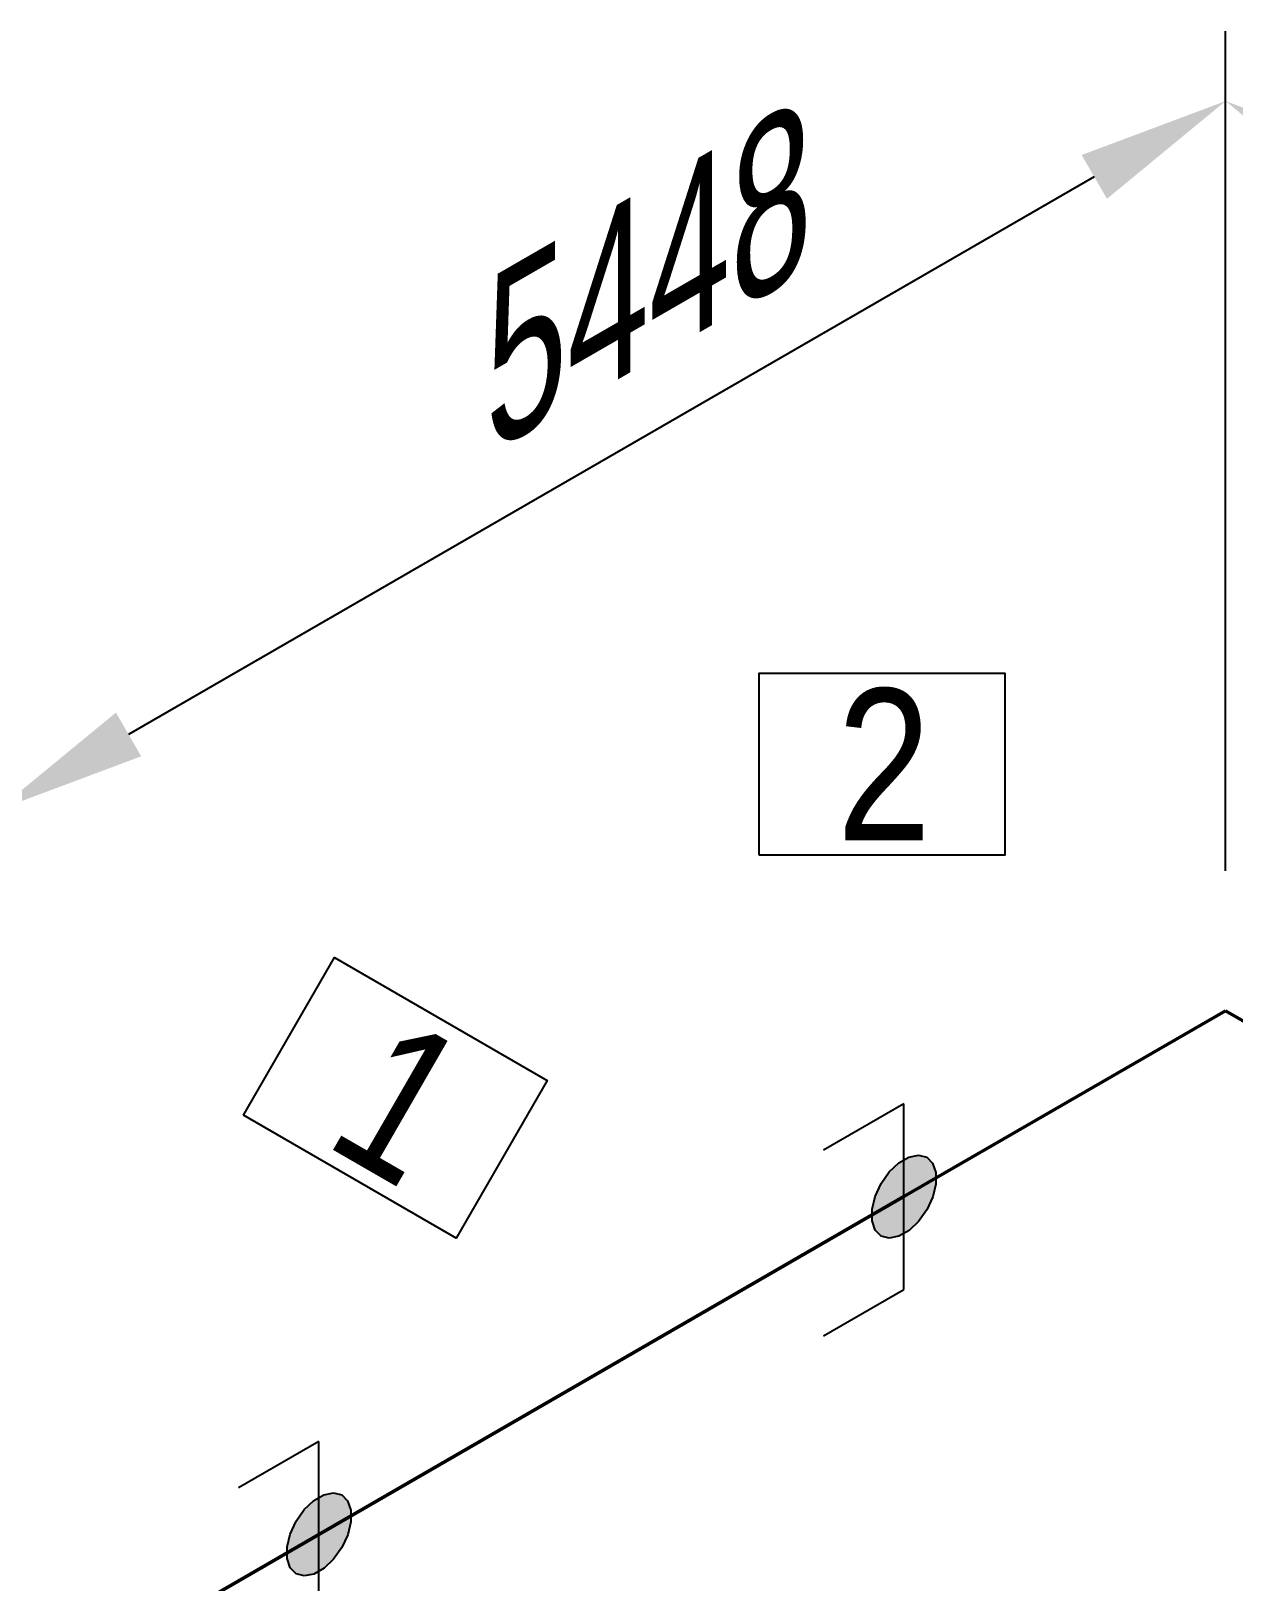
# Model space of a CAD drawing. Header units: millimetres. Extents: x 0 to 594, y 0 to 420.
# Drawn here: x 175 to 194.83, y 258.16 to 283.73 of the extents above; entities that cross this region are included whole.
import ezdxf
from ezdxf.enums import TextEntityAlignment as Align

# ---------------------------------------------------------------- set-up
doc = ezdxf.new("R2010")
doc.units = ezdxf.units.MM
doc.header["$LTSCALE"] = 0.25
for name, color, linetype in [('용접', 1, 'Continuous'), ('주석', 7, 'Continuous'), ('치수', 1, 'Continuous')]:
    doc.layers.add(name, color=color, linetype=linetype)
doc.layers.add('파이프 작은 보어', color=30, linetype='Continuous', lineweight=50)
doc.styles.add('AdskIsoAnnotation', font='arial.ttf', dxfattribs={"width": 0.8, "height": 1})
doc.styles.add('AdskIsoMetric', font='arial.ttf', dxfattribs={"width": 0.8, "height": 2.5})
doc.styles.add('AdskIsoMetric-30', font='arial.ttf', dxfattribs={"width": 0.8, "height": 2.5})
doc.styles.add('AdskIsoMetric30', font='arial.ttf', dxfattribs={"width": 0.8, "oblique": 30, "height": 2.5})
doc.dimstyles.new('AdskIsoMetric', dxfattribs={"dimtxt": 2.5, "dimasz": 2.5, "dimexe": 1, "dimexo": 2, "dimgap": 0.8, "dimtad": 1, "dimdec": 0, "dimrnd": 1, "dimzin": 0, "dimdsep": 46, "dimtxsty": 'AdskIsoMetric', "dimcen": 0, "dimclrt": 7, "dimadec": 0, "dimazin": 0, "dimtfac": 1, "dimtdec": 0, "dimtmove": 1, "dimatfit": 3, "dimfxl": 0, "dimfrac": 2, "dimtolj": 1, "dimtzin": 0, "dimarcsym": 0})

# ---------------------------------------------------------------- blocks, each defined once
blk = doc.blocks.new('*D77')
at = {"layer": 'Defpoints', "color": 0}
for p in [(174.439, 270.884), (194.689, 267.575), (174.439, 255.884)]:
    blk.add_point(p, dxfattribs=at)
at = {"layer": '치수', "color": 0, "lineweight": -2}
for p, q in [((194.689, 269.885), (194.689, 283.73)), ((192.524, 281.325), (176.604, 272.134)), ((174.439, 258.193), (174.439, 272.038))]:
    blk.add_line(p, q, dxfattribs=at)
at = {"layer": '치수', "color": 0}
for points in [[(192.316, 281.686), (192.733, 280.964), (194.689, 282.575)], [(176.395, 272.494), (176.812, 271.773), (174.439, 270.884)]]:
    blk.add_solid(points, dxfattribs=at)
at = {"layer": '치수', "color": 7, "insert": (184.564, 279.347), "char_height": 2.5, "attachment_point": 5, "rotation": 30, "style": 'AdskIsoMetric30'}
blk.add_mtext('\\A1;5448', dxfattribs=at)
blk = doc.blocks.new('*D79')
at = {"layer": 'Defpoints', "color": 0}
for p in [(194.689, 282.575), (194.689, 267.575), (220.417, 252.721)]:
    blk.add_point(p, dxfattribs=at)
at = {"layer": '치수', "color": 0, "lineweight": -2}
for p, q in [((194.689, 269.885), (194.689, 283.73)), ((218.252, 268.971), (196.854, 281.325)), ((220.417, 255.031), (220.417, 268.876))]:
    blk.add_line(p, q, dxfattribs=at)
at = {"layer": '치수', "color": 0}
for points in [[(197.063, 281.686), (196.646, 280.964), (194.689, 282.575)], [(218.46, 269.332), (218.044, 268.611), (220.417, 267.721)]]:
    blk.add_solid(points, dxfattribs=at)
at = {"layer": '치수', "color": 7, "insert": (207.553, 277.765), "char_height": 2.5, "attachment_point": 5, "rotation": 330, "style": 'AdskIsoMetric-30'}
blk.add_mtext('\\A1;1455', dxfattribs=at)
blk = doc.blocks.new('티-1-Iso2DSkew90')
at = {"color": 0, "linetype": 'ByBlock', "lineweight": -2, "extrusion": (1.90018e-10, -0.816497, -0.57735)}
for p, q in [((0, 0), (-5.303, 3.062)), ((5.303, 3.062), (0, 0)), ((0, 0), (-5.303, -3.062))]:
    blk.add_line(p, q, dxfattribs=at)
blk = doc.blocks.new('엘보우-14-Iso2DSkew90')
at = {"color": 0, "linetype": 'ByBlock', "lineweight": -2, "extrusion": (1.96191e-10, -0.816497, -0.57735)}
for p, q in [((-5.303, -3.062), (0, 0)), ((0, 0), (5.303, -3.062)), ((0, 0), (0, 0))]:
    blk.add_line(p, q, dxfattribs=at)
blk = doc.blocks.new('SocketWeld-2-IsoLeft')
blk.add_hatch(color=256).paths.add_polyline_path([(0.0405, 0.017), (0.0406, 0.0168), (0.0407, 0.0166), (0.0409, 0.0165), (0.041, 0.0163), (0.0412, 0.0161), (0.0413, 0.016), (0.0415, 0.0158), (0.0416, 0.0157), (0.0418, 0.0155), (0.0419, 0.0153), (0.042, 0.0152), (0.0422, 0.015), (0.0423, 0.0148), (0.0425, 0.0147), (0.0426, 0.0145), (0.0428, 0.0143), (0.0429, 0.0142), (0.0431, 0.014), (0.0432, 0.0138), (0.0433, 0.0137), (0.0435, 0.0135), (0.0436, 0.0134), (0.0438, 0.0132), (0.0439, 0.013), (0.0441, 0.0129), (0.0442, 0.0127), (0.0444, 0.0125), (0.0445, 0.0124), (0.0447, 0.0122), (0.0448, 0.012), (0.0449, 0.0119), (0.0451, 0.0117), (0.0452, 0.0115), (0.0454, 0.0114), (0.0455, 0.0112), (0.0457, 0.0111), (0.0458, 0.0109), (0.046, 0.0107), (0.0461, 0.0106), (0.0462, 0.0104), (0.0464, 0.0102), (0.0465, 0.0101), (0.0467, 0.0099), (0.0468, 0.0097), (0.047, 0.0096), (0.0471, 0.0094), (0.0473, 0.0092), (0.0474, 0.0091), (0.0476, 0.0089), (0.0476, 0.0089), (0.0476, 0.0087), (0.0477, 0.0086), (0.0477, 0.0084), (0.0478, 0.0082), (0.0478, 0.008), (0.0479, 0.0078), (0.0479, 0.0076), (0.048, 0.0075), (0.048, 0.0073), (0.0481, 0.0071), (0.0481, 0.0069), (0.0482, 0.0067), (0.0482, 0.0066), (0.0483, 0.0064), (0.0483, 0.0062), (0.0484, 0.006), (0.0484, 0.0058), (0.0485, 0.0056), (0.0485, 0.0055), (0.0486, 0.0053), (0.0486, 0.0051), (0.0487, 0.0049), (0.0487, 0.0047), (0.0488, 0.0046), (0.0488, 0.0044), (0.0489, 0.0042), (0.0489, 0.004), (0.049, 0.0038), (0.049, 0.0036), (0.0491, 0.0035), (0.0491, 0.0033), (0.0492, 0.0031), (0.0492, 0.0029), (0.0493, 0.0027), (0.0493, 0.0025), (0.0494, 0.0024), (0.0494, 0.0022), (0.0495, 0.002), (0.0495, 0.0018), (0.0496, 0.0016), (0.0496, 0.0015), (0.0497, 0.0013), (0.0497, 0.0011), (0.0498, 0.0009), (0.0498, 0.0007), (0.0499, 0.0005), (0.0499, 0.0004), (0.05, 0.0002), (0.05, 0), (0.05, 0), (0.05, -0.0002), (0.0499, -0.0004), (0.0499, -0.0005), (0.0498, -0.0007), (0.0498, -0.0009), (0.0497, -0.0011), (0.0497, -0.0013), (0.0496, -0.0015), (0.0496, -0.0016), (0.0495, -0.0018), (0.0495, -0.002), (0.0494, -0.0022), (0.0494, -0.0024), (0.0493, -0.0025), (0.0493, -0.0027), (0.0492, -0.0029), (0.0492, -0.0031), (0.0491, -0.0033), (0.0491, -0.0035), (0.049, -0.0036), (0.049, -0.0038), (0.0489, -0.004), (0.0489, -0.0042), (0.0488, -0.0044), (0.0488, -0.0046), (0.0487, -0.0047), (0.0487, -0.0049), (0.0486, -0.0051), (0.0486, -0.0053), (0.0485, -0.0055), (0.0485, -0.0056), (0.0484, -0.0058), (0.0484, -0.006), (0.0483, -0.0062), (0.0483, -0.0064), (0.0482, -0.0066), (0.0482, -0.0067), (0.0481, -0.0069), (0.0481, -0.0071), (0.048, -0.0073), (0.048, -0.0075), (0.0479, -0.0076), (0.0479, -0.0078), (0.0478, -0.008), (0.0478, -0.0082), (0.0477, -0.0084), (0.0477, -0.0086), (0.0476, -0.0087), (0.0476, -0.0089), (0.0476, -0.0089), (0.0474, -0.0091), (0.0473, -0.0092), (0.0471, -0.0094), (0.047, -0.0096), (0.0468, -0.0097), (0.0467, -0.0099), (0.0465, -0.0101), (0.0464, -0.0102), (0.0462, -0.0104), (0.0461, -0.0106), (0.046, -0.0107), (0.0458, -0.0109), (0.0457, -0.0111), (0.0455, -0.0112), (0.0454, -0.0114), (0.0452, -0.0115), (0.0451, -0.0117), (0.0449, -0.0119), (0.0448, -0.012), (0.0447, -0.0122), (0.0445, -0.0124), (0.0444, -0.0125), (0.0442, -0.0127), (0.0441, -0.0129), (0.0439, -0.013), (0.0438, -0.0132), (0.0436, -0.0134), (0.0435, -0.0135), (0.0433, -0.0137), (0.0432, -0.0138), (0.0431, -0.014), (0.0429, -0.0142), (0.0428, -0.0143), (0.0426, -0.0145), (0.0425, -0.0147), (0.0423, -0.0148), (0.0422, -0.015), (0.042, -0.0152), (0.0419, -0.0153), (0.0418, -0.0155), (0.0416, -0.0157), (0.0415, -0.0158), (0.0413, -0.016), (0.0412, -0.0161), (0.041, -0.0163), (0.0409, -0.0165), (0.0407, -0.0166), (0.0406, -0.0168), (0.0405, -0.017), (0.0405, -0.017), (0.0402, -0.0171), (0.04, -0.0172), (0.0398, -0.0174), (0.0395, -0.0175), (0.0393, -0.0176), (0.0391, -0.0177), (0.0389, -0.0179), (0.0386, -0.018), (0.0384, -0.0181), (0.0382, -0.0183), (0.038, -0.0184), (0.0377, -0.0185), (0.0375, -0.0187), (0.0373, -0.0188), (0.0371, -0.0189), (0.0368, -0.0191), (0.0366, -0.0192), (0.0364, -0.0193), (0.0362, -0.0194), (0.0359, -0.0196), (0.0357, -0.0197), (0.0355, -0.0198), (0.0353, -0.02), (0.035, -0.0201), (0.0348, -0.0202), (0.0346, -0.0204), (0.0344, -0.0205), (0.0341, -0.0206), (0.0339, -0.0207), (0.0337, -0.0209), (0.0335, -0.021), (0.0332, -0.0211), (0.033, -0.0213), (0.0328, -0.0214), (0.0325, -0.0215), (0.0323, -0.0217), (0.0321, -0.0218), (0.0319, -0.0219), (0.0316, -0.0221), (0.0314, -0.0222), (0.0312, -0.0223), (0.031, -0.0224), (0.0307, -0.0226), (0.0305, -0.0227), (0.0303, -0.0228), (0.0301, -0.023), (0.0298, -0.0231), (0.0296, -0.0232), (0.0294, -0.0234), (0.0294, -0.0234), (0.0291, -0.0234), (0.0288, -0.0235), (0.0285, -0.0236), (0.0283, -0.0237), (0.028, -0.0238), (0.0277, -0.0239), (0.0274, -0.0239), (0.0271, -0.024), (0.0268, -0.0241), (0.0265, -0.0242), (0.0263, -0.0243), (0.026, -0.0244), (0.0257, -0.0244), (0.0254, -0.0245), (0.0251, -0.0246), (0.0248, -0.0247), (0.0246, -0.0248), (0.0243, -0.0249), (0.024, -0.0249), (0.0237, -0.025), (0.0234, -0.0251), (0.0231, -0.0252), (0.0228, -0.0253), (0.0226, -0.0254), (0.0223, -0.0254), (0.022, -0.0255), (0.0217, -0.0256), (0.0214, -0.0257), (0.0211, -0.0258), (0.0209, -0.0259), (0.0206, -0.0259), (0.0203, -0.026), (0.02, -0.0261), (0.0197, -0.0262), (0.0194, -0.0263), (0.0191, -0.0264), (0.0189, -0.0265), (0.0186, -0.0265), (0.0183, -0.0266), (0.018, -0.0267), (0.0177, -0.0268), (0.0174, -0.0269), (0.0172, -0.027), (0.0169, -0.027), (0.0166, -0.0271), (0.0163, -0.0272), (0.016, -0.0273), (0.0157, -0.0274), (0.0155, -0.0275), (0.0155, -0.0275), (0.0151, -0.0275), (0.0148, -0.0275), (0.0145, -0.0275), (0.0142, -0.0276), (0.0139, -0.0276), (0.0136, -0.0276), (0.0132, -0.0277), (0.0129, -0.0277), (0.0126, -0.0277), (0.0123, -0.0277), (0.012, -0.0278), (0.0117, -0.0278), (0.0114, -0.0278), (0.011, -0.0279), (0.0107, -0.0279), (0.0104, -0.0279), (0.0101, -0.0279), (0.0098, -0.028), (0.0095, -0.028), (0.0091, -0.028), (0.0088, -0.0281), (0.0085, -0.0281), (0.0082, -0.0281), (0.0079, -0.0281), (0.0076, -0.0282), (0.0073, -0.0282), (0.0069, -0.0282), (0.0066, -0.0283), (0.0063, -0.0283), (0.006, -0.0283), (0.0057, -0.0283), (0.0054, -0.0284), (0.005, -0.0284), (0.0047, -0.0284), (0.0044, -0.0285), (0.0041, -0.0285), (0.0038, -0.0285), (0.0035, -0.0286), (0.0032, -0.0286), (0.0028, -0.0286), (0.0025, -0.0286), (0.0022, -0.0287), (0.0019, -0.0287), (0.0016, -0.0287), (0.0013, -0.0288), (0.0009, -0.0288), (0.0006, -0.0288), (0.0003, -0.0288), (0, -0.0289), (0, -0.0289), (-0.0003, -0.0288), (-0.0006, -0.0288), (-0.0009, -0.0288), (-0.0013, -0.0288), (-0.0016, -0.0287), (-0.0019, -0.0287), (-0.0022, -0.0287), (-0.0025, -0.0286), (-0.0028, -0.0286), (-0.0032, -0.0286), (-0.0035, -0.0286), (-0.0038, -0.0285), (-0.0041, -0.0285), (-0.0044, -0.0285), (-0.0047, -0.0284), (-0.005, -0.0284), (-0.0054, -0.0284), (-0.0057, -0.0283), (-0.006, -0.0283), (-0.0063, -0.0283), (-0.0066, -0.0283), (-0.0069, -0.0282), (-0.0073, -0.0282), (-0.0076, -0.0282), (-0.0079, -0.0281), (-0.0082, -0.0281), (-0.0085, -0.0281), (-0.0088, -0.0281), (-0.0091, -0.028), (-0.0095, -0.028), (-0.0098, -0.028), (-0.0101, -0.0279), (-0.0104, -0.0279), (-0.0107, -0.0279), (-0.011, -0.0279), (-0.0114, -0.0278), (-0.0117, -0.0278), (-0.012, -0.0278), (-0.0123, -0.0277), (-0.0126, -0.0277), (-0.0129, -0.0277), (-0.0132, -0.0277), (-0.0136, -0.0276), (-0.0139, -0.0276), (-0.0142, -0.0276), (-0.0145, -0.0275), (-0.0148, -0.0275), (-0.0151, -0.0275), (-0.0155, -0.0275), (-0.0155, -0.0275), (-0.0157, -0.0274), (-0.016, -0.0273), (-0.0163, -0.0272), (-0.0166, -0.0271), (-0.0169, -0.027), (-0.0172, -0.027), (-0.0174, -0.0269), (-0.0177, -0.0268), (-0.018, -0.0267), (-0.0183, -0.0266), (-0.0186, -0.0265), (-0.0189, -0.0265), (-0.0191, -0.0264), (-0.0194, -0.0263), (-0.0197, -0.0262), (-0.02, -0.0261), (-0.0203, -0.026), (-0.0206, -0.0259), (-0.0209, -0.0259), (-0.0211, -0.0258), (-0.0214, -0.0257), (-0.0217, -0.0256), (-0.022, -0.0255), (-0.0223, -0.0254), (-0.0226, -0.0254), (-0.0228, -0.0253), (-0.0231, -0.0252), (-0.0234, -0.0251), (-0.0237, -0.025), (-0.024, -0.0249), (-0.0243, -0.0249), (-0.0246, -0.0248), (-0.0248, -0.0247), (-0.0251, -0.0246), (-0.0254, -0.0245), (-0.0257, -0.0244), (-0.026, -0.0244), (-0.0263, -0.0243), (-0.0265, -0.0242), (-0.0268, -0.0241), (-0.0271, -0.024), (-0.0274, -0.0239), (-0.0277, -0.0239), (-0.028, -0.0238), (-0.0283, -0.0237), (-0.0285, -0.0236), (-0.0288, -0.0235), (-0.0291, -0.0234), (-0.0294, -0.0234), (-0.0294, -0.0234), (-0.0296, -0.0232), (-0.0298, -0.0231), (-0.0301, -0.023), (-0.0303, -0.0228), (-0.0305, -0.0227), (-0.0307, -0.0226), (-0.031, -0.0224), (-0.0312, -0.0223), (-0.0314, -0.0222), (-0.0316, -0.0221), (-0.0319, -0.0219), (-0.0321, -0.0218), (-0.0323, -0.0217), (-0.0325, -0.0215), (-0.0328, -0.0214), (-0.033, -0.0213), (-0.0332, -0.0211), (-0.0335, -0.021), (-0.0337, -0.0209), (-0.0339, -0.0207), (-0.0341, -0.0206), (-0.0344, -0.0205), (-0.0346, -0.0204), (-0.0348, -0.0202), (-0.035, -0.0201), (-0.0353, -0.02), (-0.0355, -0.0198), (-0.0357, -0.0197), (-0.0359, -0.0196), (-0.0362, -0.0194), (-0.0364, -0.0193), (-0.0366, -0.0192), (-0.0368, -0.0191), (-0.0371, -0.0189), (-0.0373, -0.0188), (-0.0375, -0.0187), (-0.0377, -0.0185), (-0.038, -0.0184), (-0.0382, -0.0183), (-0.0384, -0.0181), (-0.0386, -0.018), (-0.0389, -0.0179), (-0.0391, -0.0177), (-0.0393, -0.0176), (-0.0395, -0.0175), (-0.0398, -0.0174), (-0.04, -0.0172), (-0.0402, -0.0171), (-0.0405, -0.017), (-0.0405, -0.017), (-0.0406, -0.0168), (-0.0407, -0.0166), (-0.0409, -0.0165), (-0.041, -0.0163), (-0.0412, -0.0161), (-0.0413, -0.016), (-0.0415, -0.0158), (-0.0416, -0.0157), (-0.0418, -0.0155), (-0.0419, -0.0153), (-0.042, -0.0152), (-0.0422, -0.015), (-0.0423, -0.0148), (-0.0425, -0.0147), (-0.0426, -0.0145), (-0.0428, -0.0143), (-0.0429, -0.0142), (-0.0431, -0.014), (-0.0432, -0.0138), (-0.0433, -0.0137), (-0.0435, -0.0135), (-0.0436, -0.0134), (-0.0438, -0.0132), (-0.0439, -0.013), (-0.0441, -0.0129), (-0.0442, -0.0127), (-0.0444, -0.0125), (-0.0445, -0.0124), (-0.0447, -0.0122), (-0.0448, -0.012), (-0.0449, -0.0119), (-0.0451, -0.0117), (-0.0452, -0.0115), (-0.0454, -0.0114), (-0.0455, -0.0112), (-0.0457, -0.0111), (-0.0458, -0.0109), (-0.046, -0.0107), (-0.0461, -0.0106), (-0.0462, -0.0104), (-0.0464, -0.0102), (-0.0465, -0.0101), (-0.0467, -0.0099), (-0.0468, -0.0097), (-0.047, -0.0096), (-0.0471, -0.0094), (-0.0473, -0.0092), (-0.0474, -0.0091), (-0.0476, -0.0089), (-0.0476, -0.0089), (-0.0476, -0.0087), (-0.0477, -0.0086), (-0.0477, -0.0084), (-0.0478, -0.0082), (-0.0478, -0.008), (-0.0479, -0.0078), (-0.0479, -0.0076), (-0.048, -0.0075), (-0.048, -0.0073), (-0.0481, -0.0071), (-0.0481, -0.0069), (-0.0482, -0.0067), (-0.0482, -0.0066), (-0.0483, -0.0064), (-0.0483, -0.0062), (-0.0484, -0.006), (-0.0484, -0.0058), (-0.0485, -0.0056), (-0.0485, -0.0055), (-0.0486, -0.0053), (-0.0486, -0.0051), (-0.0487, -0.0049), (-0.0487, -0.0047), (-0.0488, -0.0046), (-0.0488, -0.0044), (-0.0489, -0.0042), (-0.0489, -0.004), (-0.049, -0.0038), (-0.049, -0.0036), (-0.0491, -0.0035), (-0.0491, -0.0033), (-0.0492, -0.0031), (-0.0492, -0.0029), (-0.0493, -0.0027), (-0.0493, -0.0025), (-0.0494, -0.0024), (-0.0494, -0.0022), (-0.0495, -0.002), (-0.0495, -0.0018), (-0.0496, -0.0016), (-0.0496, -0.0015), (-0.0497, -0.0013), (-0.0497, -0.0011), (-0.0498, -0.0009), (-0.0498, -0.0007), (-0.0499, -0.0005), (-0.0499, -0.0004), (-0.05, -0.0002), (-0.05, 0), (-0.05, 0), (-0.05, 0.0002), (-0.0499, 0.0004), (-0.0499, 0.0005), (-0.0498, 0.0007), (-0.0498, 0.0009), (-0.0497, 0.0011), (-0.0497, 0.0013), (-0.0496, 0.0015), (-0.0496, 0.0016), (-0.0495, 0.0018), (-0.0495, 0.002), (-0.0494, 0.0022), (-0.0494, 0.0024), (-0.0493, 0.0025), (-0.0493, 0.0027), (-0.0492, 0.0029), (-0.0492, 0.0031), (-0.0491, 0.0033), (-0.0491, 0.0035), (-0.049, 0.0036), (-0.049, 0.0038), (-0.0489, 0.004), (-0.0489, 0.0042), (-0.0488, 0.0044), (-0.0488, 0.0046), (-0.0487, 0.0047), (-0.0487, 0.0049), (-0.0486, 0.0051), (-0.0486, 0.0053), (-0.0485, 0.0055), (-0.0485, 0.0056), (-0.0484, 0.0058), (-0.0484, 0.006), (-0.0483, 0.0062), (-0.0483, 0.0064), (-0.0482, 0.0066), (-0.0482, 0.0067), (-0.0481, 0.0069), (-0.0481, 0.0071), (-0.048, 0.0073), (-0.048, 0.0075), (-0.0479, 0.0076), (-0.0479, 0.0078), (-0.0478, 0.008), (-0.0478, 0.0082), (-0.0477, 0.0084), (-0.0477, 0.0086), (-0.0476, 0.0087), (-0.0476, 0.0089), (-0.0476, 0.0089), (-0.0474, 0.0091), (-0.0473, 0.0092), (-0.0471, 0.0094), (-0.047, 0.0096), (-0.0468, 0.0097), (-0.0467, 0.0099), (-0.0465, 0.0101), (-0.0464, 0.0102), (-0.0462, 0.0104), (-0.0461, 0.0106), (-0.046, 0.0107), (-0.0458, 0.0109), (-0.0457, 0.0111), (-0.0455, 0.0112), (-0.0454, 0.0114), (-0.0452, 0.0115), (-0.0451, 0.0117), (-0.0449, 0.0119), (-0.0448, 0.012), (-0.0447, 0.0122), (-0.0445, 0.0124), (-0.0444, 0.0125), (-0.0442, 0.0127), (-0.0441, 0.0129), (-0.0439, 0.013), (-0.0438, 0.0132), (-0.0436, 0.0134), (-0.0435, 0.0135), (-0.0433, 0.0137), (-0.0432, 0.0138), (-0.0431, 0.014), (-0.0429, 0.0142), (-0.0428, 0.0143), (-0.0426, 0.0145), (-0.0425, 0.0147), (-0.0423, 0.0148), (-0.0422, 0.015), (-0.042, 0.0152), (-0.0419, 0.0153), (-0.0418, 0.0155), (-0.0416, 0.0157), (-0.0415, 0.0158), (-0.0413, 0.016), (-0.0412, 0.0161), (-0.041, 0.0163), (-0.0409, 0.0165), (-0.0407, 0.0166), (-0.0406, 0.0168), (-0.0405, 0.017), (-0.0405, 0.017), (-0.0402, 0.0171), (-0.04, 0.0172), (-0.0398, 0.0174), (-0.0395, 0.0175), (-0.0393, 0.0176), (-0.0391, 0.0177), (-0.0389, 0.0179), (-0.0386, 0.018), (-0.0384, 0.0181), (-0.0382, 0.0183), (-0.038, 0.0184), (-0.0377, 0.0185), (-0.0375, 0.0187), (-0.0373, 0.0188), (-0.0371, 0.0189), (-0.0368, 0.0191), (-0.0366, 0.0192), (-0.0364, 0.0193), (-0.0362, 0.0194), (-0.0359, 0.0196), (-0.0357, 0.0197), (-0.0355, 0.0198), (-0.0353, 0.02), (-0.035, 0.0201), (-0.0348, 0.0202), (-0.0346, 0.0204), (-0.0344, 0.0205), (-0.0341, 0.0206), (-0.0339, 0.0207), (-0.0337, 0.0209), (-0.0335, 0.021), (-0.0332, 0.0211), (-0.033, 0.0213), (-0.0328, 0.0214), (-0.0325, 0.0215), (-0.0323, 0.0217), (-0.0321, 0.0218), (-0.0319, 0.0219), (-0.0316, 0.0221), (-0.0314, 0.0222), (-0.0312, 0.0223), (-0.031, 0.0224), (-0.0307, 0.0226), (-0.0305, 0.0227), (-0.0303, 0.0228), (-0.0301, 0.023), (-0.0298, 0.0231), (-0.0296, 0.0232), (-0.0294, 0.0234), (-0.0294, 0.0234), (-0.0291, 0.0234), (-0.0288, 0.0235), (-0.0285, 0.0236), (-0.0283, 0.0237), (-0.028, 0.0238), (-0.0277, 0.0239), (-0.0274, 0.0239), (-0.0271, 0.024), (-0.0268, 0.0241), (-0.0265, 0.0242), (-0.0263, 0.0243), (-0.026, 0.0244), (-0.0257, 0.0244), (-0.0254, 0.0245), (-0.0251, 0.0246), (-0.0248, 0.0247), (-0.0246, 0.0248), (-0.0243, 0.0249), (-0.024, 0.0249), (-0.0237, 0.025), (-0.0234, 0.0251), (-0.0231, 0.0252), (-0.0228, 0.0253), (-0.0226, 0.0254), (-0.0223, 0.0254), (-0.022, 0.0255), (-0.0217, 0.0256), (-0.0214, 0.0257), (-0.0211, 0.0258), (-0.0209, 0.0259), (-0.0206, 0.0259), (-0.0203, 0.026), (-0.02, 0.0261), (-0.0197, 0.0262), (-0.0194, 0.0263), (-0.0191, 0.0264), (-0.0189, 0.0265), (-0.0186, 0.0265), (-0.0183, 0.0266), (-0.018, 0.0267), (-0.0177, 0.0268), (-0.0174, 0.0269), (-0.0172, 0.027), (-0.0169, 0.027), (-0.0166, 0.0271), (-0.0163, 0.0272), (-0.016, 0.0273), (-0.0157, 0.0274), (-0.0155, 0.0275), (-0.0155, 0.0275), (-0.0151, 0.0275), (-0.0148, 0.0275), (-0.0145, 0.0275), (-0.0142, 0.0276), (-0.0139, 0.0276), (-0.0136, 0.0276), (-0.0132, 0.0277), (-0.0129, 0.0277), (-0.0126, 0.0277), (-0.0123, 0.0277), (-0.012, 0.0278), (-0.0117, 0.0278), (-0.0114, 0.0278), (-0.011, 0.0279), (-0.0107, 0.0279), (-0.0104, 0.0279), (-0.0101, 0.0279), (-0.0098, 0.028), (-0.0095, 0.028), (-0.0091, 0.028), (-0.0088, 0.0281), (-0.0085, 0.0281), (-0.0082, 0.0281), (-0.0079, 0.0281), (-0.0076, 0.0282), (-0.0073, 0.0282), (-0.0069, 0.0282), (-0.0066, 0.0283), (-0.0063, 0.0283), (-0.006, 0.0283), (-0.0057, 0.0283), (-0.0054, 0.0284), (-0.005, 0.0284), (-0.0047, 0.0284), (-0.0044, 0.0285), (-0.0041, 0.0285), (-0.0038, 0.0285), (-0.0035, 0.0286), (-0.0032, 0.0286), (-0.0028, 0.0286), (-0.0025, 0.0286), (-0.0022, 0.0287), (-0.0019, 0.0287), (-0.0016, 0.0287), (-0.0013, 0.0288), (-0.0009, 0.0288), (-0.0006, 0.0288), (-0.0003, 0.0288), (0, 0.0289), (0, 0.0289), (0.0003, 0.0288), (0.0006, 0.0288), (0.0009, 0.0288), (0.0013, 0.0288), (0.0016, 0.0287), (0.0019, 0.0287), (0.0022, 0.0287), (0.0025, 0.0286), (0.0028, 0.0286), (0.0032, 0.0286), (0.0035, 0.0286), (0.0038, 0.0285), (0.0041, 0.0285), (0.0044, 0.0285), (0.0047, 0.0284), (0.005, 0.0284), (0.0054, 0.0284), (0.0057, 0.0283), (0.006, 0.0283), (0.0063, 0.0283), (0.0066, 0.0283), (0.0069, 0.0282), (0.0073, 0.0282), (0.0076, 0.0282), (0.0079, 0.0281), (0.0082, 0.0281), (0.0085, 0.0281), (0.0088, 0.0281), (0.0091, 0.028), (0.0095, 0.028), (0.0098, 0.028), (0.0101, 0.0279), (0.0104, 0.0279), (0.0107, 0.0279), (0.011, 0.0279), (0.0114, 0.0278), (0.0117, 0.0278), (0.012, 0.0278), (0.0123, 0.0277), (0.0126, 0.0277), (0.0129, 0.0277), (0.0132, 0.0277), (0.0136, 0.0276), (0.0139, 0.0276), (0.0142, 0.0276), (0.0145, 0.0275), (0.0148, 0.0275), (0.0151, 0.0275), (0.0155, 0.0275), (0.0155, 0.0275), (0.0157, 0.0274), (0.016, 0.0273), (0.0163, 0.0272), (0.0166, 0.0271), (0.0169, 0.027), (0.0172, 0.027), (0.0174, 0.0269), (0.0177, 0.0268), (0.018, 0.0267), (0.0183, 0.0266), (0.0186, 0.0265), (0.0189, 0.0265), (0.0191, 0.0264), (0.0194, 0.0263), (0.0197, 0.0262), (0.02, 0.0261), (0.0203, 0.026), (0.0206, 0.0259), (0.0209, 0.0259), (0.0211, 0.0258), (0.0214, 0.0257), (0.0217, 0.0256), (0.022, 0.0255), (0.0223, 0.0254), (0.0226, 0.0254), (0.0228, 0.0253), (0.0231, 0.0252), (0.0234, 0.0251), (0.0237, 0.025), (0.024, 0.0249), (0.0243, 0.0249), (0.0246, 0.0248), (0.0248, 0.0247), (0.0251, 0.0246), (0.0254, 0.0245), (0.0257, 0.0244), (0.026, 0.0244), (0.0263, 0.0243), (0.0265, 0.0242), (0.0268, 0.0241), (0.0271, 0.024), (0.0274, 0.0239), (0.0277, 0.0239), (0.028, 0.0238), (0.0283, 0.0237), (0.0285, 0.0236), (0.0288, 0.0235), (0.0291, 0.0234), (0.0294, 0.0234), (0.0294, 0.0234), (0.0296, 0.0232), (0.0298, 0.0231), (0.0301, 0.023), (0.0303, 0.0228), (0.0305, 0.0227), (0.0307, 0.0226), (0.031, 0.0224), (0.0312, 0.0223), (0.0314, 0.0222), (0.0316, 0.0221), (0.0319, 0.0219), (0.0321, 0.0218), (0.0323, 0.0217), (0.0325, 0.0215), (0.0328, 0.0214), (0.033, 0.0213), (0.0332, 0.0211), (0.0335, 0.021), (0.0337, 0.0209), (0.0339, 0.0207), (0.0341, 0.0206), (0.0344, 0.0205), (0.0346, 0.0204), (0.0348, 0.0202), (0.035, 0.0201), (0.0353, 0.02), (0.0355, 0.0198), (0.0357, 0.0197), (0.0359, 0.0196), (0.0362, 0.0194), (0.0364, 0.0193), (0.0366, 0.0192), (0.0368, 0.0191), (0.0371, 0.0189), (0.0373, 0.0188), (0.0375, 0.0187), (0.0377, 0.0185), (0.038, 0.0184), (0.0382, 0.0183), (0.0384, 0.0181), (0.0386, 0.018), (0.0389, 0.0179), (0.0391, 0.0177), (0.0393, 0.0176), (0.0395, 0.0175), (0.0398, 0.0174), (0.04, 0.0172), (0.0402, 0.0171)], flags=0)
at = {"color": 0, "linetype": 'ByBlock', "lineweight": -2, "extrusion": (0, -0.816497, -0.57735)}
for p, q in [((0.0884, 0.051), (0, 0.1021)), ((-0.0884, -0.051), (0.0884, 0.051)), ((-0.0405, 0.017), (-0.0294, 0.0234)), ((-0.0294, 0.0234), (-0.0155, 0.0275)), ((-0.0155, 0.0275), (0, 0.0289)), ((0, 0.0289), (0.0155, 0.0275)), ((0.0155, 0.0275), (0.0294, 0.0234)), ((0.0294, 0.0234), (0.0405, 0.017)), ((-0.1768, 0), (-0.0884, -0.051)), ((-0.05, 0), (-0.0476, 0.0089)), ((-0.0476, -0.0089), (-0.05, 0)), ((-0.0476, 0.0089), (-0.0405, 0.017)), ((0.0405, 0.017), (0.0476, 0.0089)), ((0.0476, 0.0089), (0.05, 0)), ((-0.0405, -0.017), (-0.0476, -0.0089)), ((-0.0294, -0.0234), (-0.0405, -0.017)), ((0.0405, -0.017), (0.0294, -0.0234)), ((0.0476, -0.0089), (0.0405, -0.017)), ((0.05, 0), (0.0476, -0.0089)), ((-0.0155, -0.0275), (-0.0294, -0.0234)), ((0, -0.0289), (-0.0155, -0.0275)), ((0.0155, -0.0275), (0, -0.0289)), ((0.0294, -0.0234), (0.0155, -0.0275))]:
    blk.add_line(p, q, dxfattribs=at)
blk = doc.blocks.new('AnnoRect')
at = {"color": 0, "linetype": 'ByBlock', "lineweight": -2}
blk.add_wipeout([(-0.81, -0.6), (-0.81, 0.6), (0.81, 0.6), (0.81, -0.6)], dxfattribs=at)
blk.add_lwpolyline([(-0.81, -0.6), (-0.81, 0.6), (0.81, 0.6), (0.81, -0.6)], close=True, dxfattribs=at)
at = {"color": 0, "linetype": 'ByBlock', "lineweight": -2, "style": 'AdskIsoAnnotation', "width": 0.8}
blk.add_attdef('XX', text='', height=1, dxfattribs=at).set_placement((0, 0), align=Align.MIDDLE_CENTER)

msp = doc.modelspace()

# ---------------------------------------------------------------- linework, layer by layer
at = {"layer": '파이프 작은 보어'}
msp.add_lwpolyline([(179.742, 258.9455), (189.3861, 264.5135)], dxfattribs=at)

# ---------------------------------------------------------------- block references
at = {"layer": '용접', "xscale": 15, "yscale": 15, "zscale": 15, "rotation": 60.00000000368106}
for p in [(189.3861, 264.5135), (179.742, 258.9455)]:
    msp.add_blockref('SocketWeld-2-IsoLeft', p, dxfattribs=at)
at = {"layer": '파이프 작은 보어'}
for name, p in [('엘보우-14-Iso2DSkew90', (194.6894, 267.5753)), ('티-1-Iso2DSkew90', (174.4387, 255.8836))]:
    msp.add_blockref(name, p, dxfattribs=at)

# ---------------------------------------------------------------- dimensions: what is measured, and where the dimension line sits
at = {"layer": '치수'}
for base, p1, p2, angle, text, override, picture, middle in [((174.4387, 270.8836), (194.6894, 267.5753), (174.4387, 255.8836), 210, '5448', {"dimtad": 0, "dimlfac": 233.006415, "dimtxsty": 'AdskIsoMetric30', "dimse1": 0, "dimse2": 0, "dimsd1": 0, "dimsd2": 0, "dimtmove": 1}, '*D77', (184.564, 279.3474)), ((194.6894, 282.5753), (220.417, 252.7215), (194.6894, 267.5753), 150, '1455', {"dimtad": 0, "dimlfac": 48.973374, "dimtxsty": 'AdskIsoMetric-30', "dimse1": 0, "dimse2": 0, "dimsd1": 0, "dimsd2": 0, "dimtmove": 1}, '*D79', (207.5532, 277.7653))]:
    dim = msp.add_linear_dim(base=base, p1=p1, p2=p2, angle=angle, text=text, dimstyle='AdskIsoMetric', override=override, dxfattribs=at)
    dim.commit()
    dim.dimension.update_dxf_attribs({"geometry": picture, "text_midpoint": middle, "dimtype": 160})

# ---------------------------------------------------------------- next in the draw order: block references
at = {"layer": '주석'}
ref = msp.add_blockref('AnnoRect', (189.0238, 271.6419), dxfattribs=dict(at, xscale=2.5, yscale=2.5, zscale=2.5))
ref.add_attrib('XX_001', '2', (188.2796, 270.3867), dxfattribs={"layer": '0', "color": 0, "linetype": 'ByBlock', "lineweight": -2, "height": 2.5, "style": 'AdskIsoAnnotation', "width": 0.8})
ref = msp.add_blockref('AnnoRect', (181, 266.1419), dxfattribs=dict(at, xscale=2.5, yscale=2.5, zscale=2.5, rotation=330.0000000096817))
ref.add_attrib('XX_001', '1', (179.79, 265.3912), dxfattribs={"layer": '0', "color": 0, "linetype": 'ByBlock', "lineweight": -2, "height": 2.5, "rotation": 330, "style": 'AdskIsoAnnotation', "width": 0.8})

doc.saveas('drawing.dxf')
